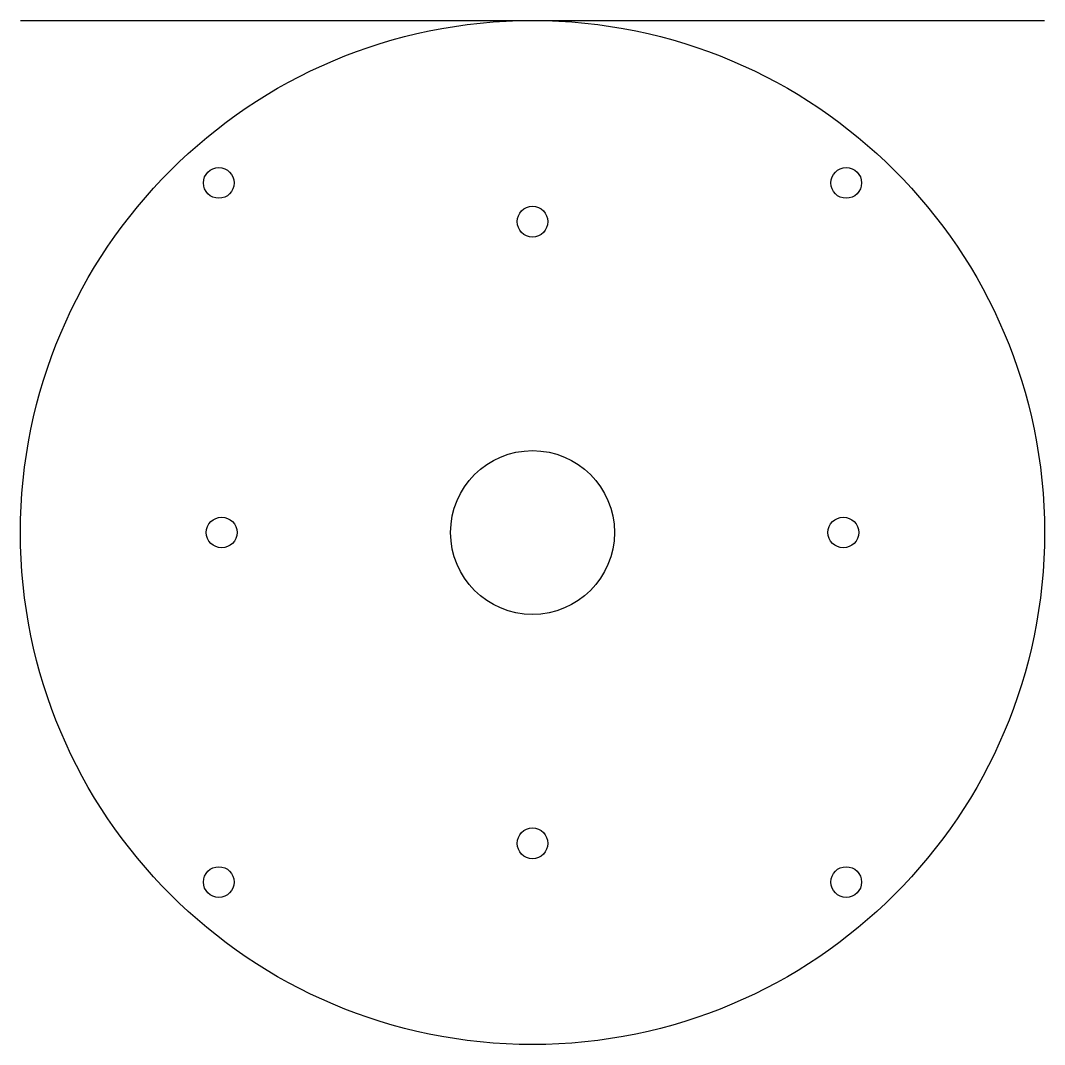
# Model space of a CAD drawing. Header units: millimetres. Extents: x 2198 to 3091, y 1450 to 1933.
# Drawn here: x 2990.7 to 3090.7, y 1755.8 to 1855.8 of the extents above.
import ezdxf

# ---------------------------------------------------------------- set-up
doc = ezdxf.new("R2010")
doc.units = ezdxf.units.MM
doc.layers.add('corte', color=1, linetype='Continuous')

msp = doc.modelspace()

# ---------------------------------------------------------------- linework, layer by layer
msp.add_line((2990.692, 1855.808), (3090.692, 1855.808))
at = {"color": 242, "true_color": 0xcd2027}
msp.add_circle((3040.692, 1805.808), 8, dxfattribs=at)
at = {"layer": 'corte', "color": 242, "true_color": 0xcd2027}
msp.add_circle((3040.692, 1805.808), 50, dxfattribs=at)
at = {"layer": 'corte'}
for centre in [(3010.057, 1839.943), (3071.326, 1839.943), (3040.692, 1836.163), (3010.336, 1805.808), (3071.047, 1805.808), (3040.692, 1775.453), (3010.057, 1771.673), (3071.326, 1771.673)]:
    msp.add_circle(centre, 1.5, dxfattribs=at)

doc.saveas('drawing.dxf')
